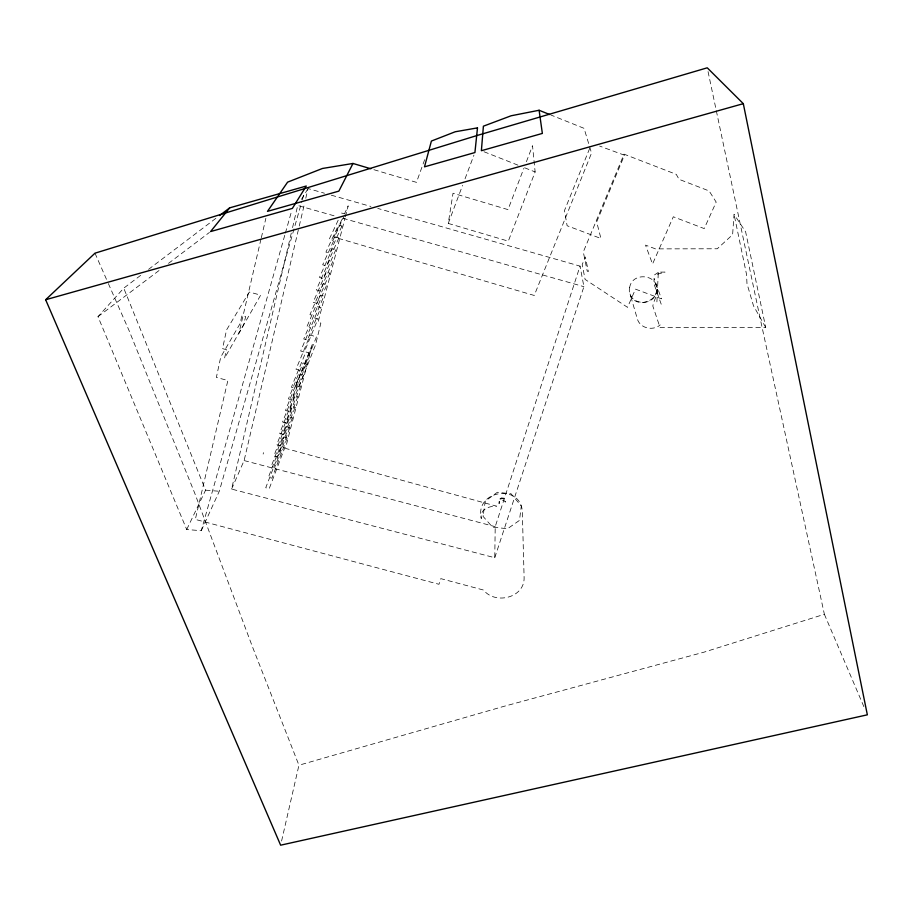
<?xml version="1.0" encoding="UTF-8"?>
<svg xmlns="http://www.w3.org/2000/svg" width="913" height="913" viewBox="0 0 913 913"><rect width="100%" height="100%" fill="white"/><g stroke="black" fill="none" stroke-linecap="round" stroke-linejoin="round"><path stroke-width="0.68" stroke-dasharray="4.57 3.42" d="M291.27 233.146L231.594 489.083L494.766 557.717L495.211 526.664L580.04 266.117L377.765 208.426M661.217 304.2L653.856 283.612L654.096 278.465L661.48 298.836L635.482 289.136L627.528 307.327L585.085 279.401L582.197 264.553L585.359 256.975L588.371 271.572L587.219 271.138L583.304 251.931L624.035 154.16L676.282 174.36L679.032 179.313L709.139 190.943L716.169 202.104L704.22 228.592L673.315 216.78L652.544 264.028L645.514 245.106L655.488 248.884L717.276 248.77L732.614 234.687L734.041 214.258L745.624 231.834L765.722 327.459L660.065 327.55L652.818 306.015C653.868 298.985 660.316 291.932 655.808 284.468C662.61 300.56 634.718 310.648 629.959 293.701L637.331 318.877C639.945 328.418 653.092 331.202 660.202 324.914M526.402 161.704L532.53 145.726L535.132 171.941L508.301 241.158L448.249 223.423L453.019 193.248L508.005 209.625L523.845 168.357M658.376 272.348L654.324 275.041L665.063 272.097L658.33 272.108L656.858 302.819M281.581 841.044L298.939 765.22L252.445 646.769L194.8 493.362L129.098 330.654L107.529 281.706M292.559 227.611L297.718 205.471L336.064 216.358M261.004 239.069L238.932 333.302L260.662 295.127L249.317 292.046L226.538 329.981L222.544 348.629L226.515 349.736L224.575 358.147L243.611 324.754L245.677 316.617L241.979 315.567L240.028 323.738L220.729 357.074L216.358 377.434L227.873 380.481L195.314 519.406L438.959 584.286L440.796 578.637L483.582 590.06C495.051 604.897 524.336 597.992 524.119 577.975L522.304 511.109C520.102 483.034 474.475 490.68 481.299 518.55C479.473 509.397 489.311 505.882 496.569 506.179L285.461 448.386L312.44 344.087L295.584 385.937L298.95 386.827L315.533 344.92L320.851 323.099L318.066 322.346L345 218.184M261.335 237.688L265.877 218.287M231.594 489.083L244.102 460.563L298.928 227.405M299.247 226.013L304.474 203.816M305.775 198.258L308.058 188.546L324.457 193.225M263.149 454.058L263.503 452.643M345.354 216.815L348.195 205.847L344.737 213.334M140.648 275.349L123.746 288.166L97.988 316.663L186.709 529.54L201.271 530.693L284.993 234.47M285.381 233.1L291.589 211.154M201.271 530.693L219.291 491.262L301.975 201.088M302.363 199.719L304.314 192.871M494.766 557.717L583.909 286.671L580.04 266.117M424.648 159.707L416.454 182.36L373.485 169.567M448.249 223.423L462.571 185.362M465.037 178.8L473.927 155.176M589.65 148.454L564.485 210.526L567.121 225.739L600.937 238.487L596.668 221.939L624.469 155.21L599.636 146.069M344.463 215.32L332.948 240.37L329.205 239.286L338.62 219.291M341.861 219.565L333.804 237.015L534.242 295.458L591.544 153.064L584.058 128.334L550.996 115.049M186.709 529.54L205.596 490.167L123.746 288.166M314.574 317.998L318.066 318.74L304.291 352.019L300.674 351.003L323.932 296.04L320.497 295.104L306.836 326.854L310.488 327.881M317.484 306.677L320.988 307.43L307.373 340.001L303.744 338.974L326.9 284.571L323.453 283.612L309.964 314.631L313.616 315.67M281.512 446.822L265.74 487.747L269.209 488.683L284.776 447.712L281.546 446.822M341.565 213.049L345.103 213.95M301.416 199.433L308.058 188.546M148.545 269.369L216.176 218.104M97.988 316.663L160.54 269.392M168.506 263.378L209.442 232.427M708.054 71.613L760.438 319.733L824.382 614.289L703.98 652.167L503.885 706.354L298.939 765.22M205.596 490.167L219.291 491.262M244.102 460.563L495.211 526.664M342.911 218.298L583.909 286.671M331.293 195.177L370.929 206.475M484.004 151.752L518.093 165.207M524.644 167.798L535.132 171.941M765.722 327.459L753.522 305.889L746.982 283.612L746.537 274.414L734.041 214.258M94.986 253.186L106.958 280.405M824.382 614.289L864.006 706.993M499.114 501.522L499.091 503.702L499.388 501.477L501.351 500.084L503.839 500.358L505.38 502.139L505.368 499.947L503.839 498.178L501.363 497.905L499.411 499.285L499.114 501.522M483.16 515.548L483.08 516.393L492.484 527.098L507.502 528.753L519.463 520.41L521.312 506.042L511.075 493.785L497.368 492.267L485.237 501.18L483.16 515.548M629.662 287.469C625.793 304.508 653.765 308.217 656.413 291.761C660.441 274.619 632.218 270.864 629.662 287.469M500.838 498.498L500.484 499.126L503.109 498.304L503.942 499.263L502.892 497.825L500.838 498.498M287.161 438.103L271.903 478.184L268.422 477.237L284.011 436.985L287.161 438.103M289.82 427.82L274.687 467.33L271.195 466.372L286.659 426.702L289.82 427.82M292.377 417.914L277.381 456.865L273.877 455.907L289.204 416.796L292.377 417.914M295.116 407.301L280.257 445.635L276.742 444.665L291.932 406.171L295.116 407.301M297.889 396.607L283.167 434.326L279.64 433.355L294.682 395.477L297.889 396.607M300.662 385.834L286.089 422.924L282.551 421.954L297.455 384.715L300.662 385.834M303.47 374.992L289.033 411.443L285.484 410.462L300.24 373.862L303.47 374.992M306.289 364.07L292 399.883L288.44 398.89L303.059 362.94L306.289 364.07M316.434 336.931L302.751 371.112L296.017 369.217L310.249 334.98L316.434 336.931M309.13 353.08L295.002 388.219L291.418 387.226L305.878 351.95L309.13 353.08M329.764 273.181L316.777 303.367L313.113 302.317L326.432 272.051L329.764 273.181M332.777 261.529L319.961 290.962L316.275 289.912L329.433 260.399L332.777 261.529M335.813 249.797L323.168 278.465L319.47 277.404L332.446 248.656L335.813 249.797M338.86 237.973L326.409 265.866L322.688 264.793L335.493 236.832L338.86 237.973M341.941 226.059L329.661 253.175L325.941 252.091L338.552 224.929L341.941 226.059"/><path stroke-width="1.37" d="M353 163.461L338.86 191.125L267.498 211.359L287.595 182.155L322.449 168.471L353 163.461L370.804 168.768M229.699 207.844L210.583 231.571L292.365 208.415L306.266 186.035L229.699 207.844L219.554 215.536M45.65 299.738L94.986 253.186L477.145 135.478L707.255 67.813L743.308 103.671L867.35 714.822L280.633 845.187L45.65 299.738L743.308 103.671M539.104 110.268L511.109 115.78L483.399 126.188L481.379 150.713L542.356 133.424L539.104 110.268L549.672 114.524M477.488 127.877L474.92 152.551L424.499 166.839L431.393 141.059L455.21 131.769L477.488 127.877"/></g></svg>
